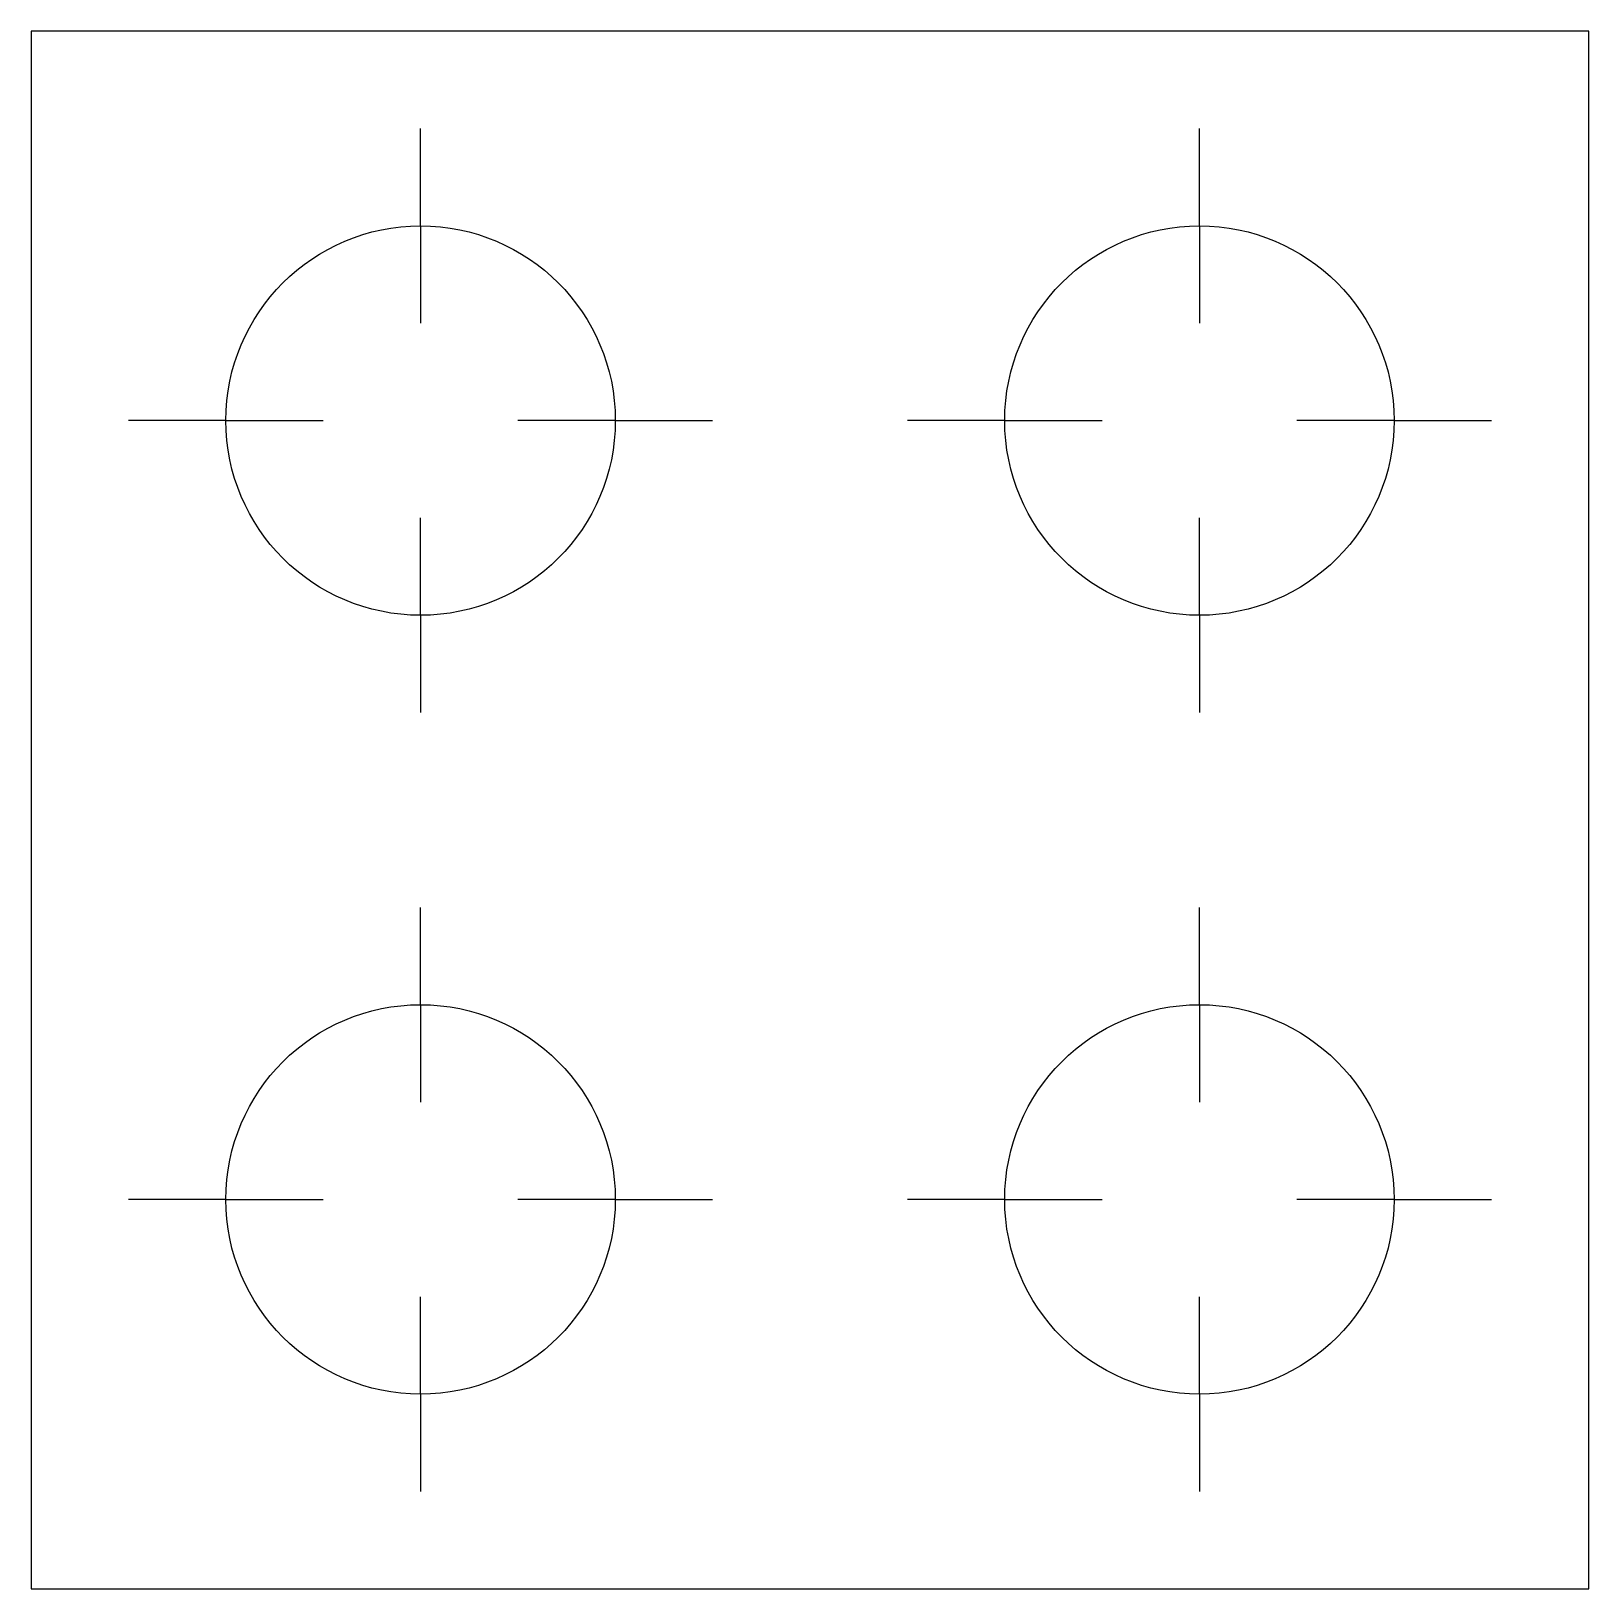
# Model space of a CAD drawing. Header units: millimetres. Extents: x 133.9 to 195.9, y 342.9 to 404.9.
import ezdxf

# ---------------------------------------------------------------- set-up
doc = ezdxf.new("R2010")
doc.units = ezdxf.units.MM

msp = doc.modelspace()

# ---------------------------------------------------------------- linework, layer by layer
for p, q in [((149.402, 397.125), (149.402, 400.997)), ((180.378, 397.125), (180.378, 400.997)), ((149.402, 397.125), (149.402, 393.253)), ((180.378, 397.125), (180.378, 393.253)), ((141.658, 389.381), (137.786, 389.381)), ((141.658, 389.381), (145.53, 389.381)), ((157.146, 389.381), (153.274, 389.381)), ((157.146, 389.381), (161.018, 389.381)), ((172.634, 389.381), (168.762, 389.381)), ((172.634, 389.381), (176.506, 389.381)), ((188.122, 389.381), (184.25, 389.381)), ((188.122, 389.381), (191.994, 389.381)), ((149.402, 381.637), (149.402, 385.509)), ((180.378, 381.637), (180.378, 385.509)), ((149.402, 381.637), (149.402, 377.765)), ((180.378, 381.637), (180.378, 377.765)), ((149.402, 366.149), (149.402, 370.021)), ((180.378, 366.149), (180.378, 370.021)), ((149.402, 366.149), (149.402, 362.277)), ((180.378, 366.149), (180.378, 362.277)), ((141.658, 358.405), (137.786, 358.405)), ((141.658, 358.405), (145.53, 358.405)), ((157.146, 358.405), (153.274, 358.405)), ((157.146, 358.405), (161.018, 358.405)), ((172.634, 358.405), (168.762, 358.405)), ((172.634, 358.405), (176.506, 358.405)), ((188.122, 358.405), (184.25, 358.405)), ((188.122, 358.405), (191.994, 358.405)), ((149.402, 350.661), (149.402, 354.533)), ((180.378, 350.661), (180.378, 354.533)), ((149.402, 350.661), (149.402, 346.789)), ((180.378, 350.661), (180.378, 346.789))]:
    msp.add_line(p, q)
msp.add_lwpolyline([(133.914, 342.917), (195.866, 342.917), (195.866, 404.869), (133.914, 404.869)], close=True)
for centre in [(149.402, 389.381), (180.378, 389.381), (149.402, 358.405), (180.378, 358.405)]:
    msp.add_circle(centre, 7.744)

doc.saveas('drawing.dxf')
